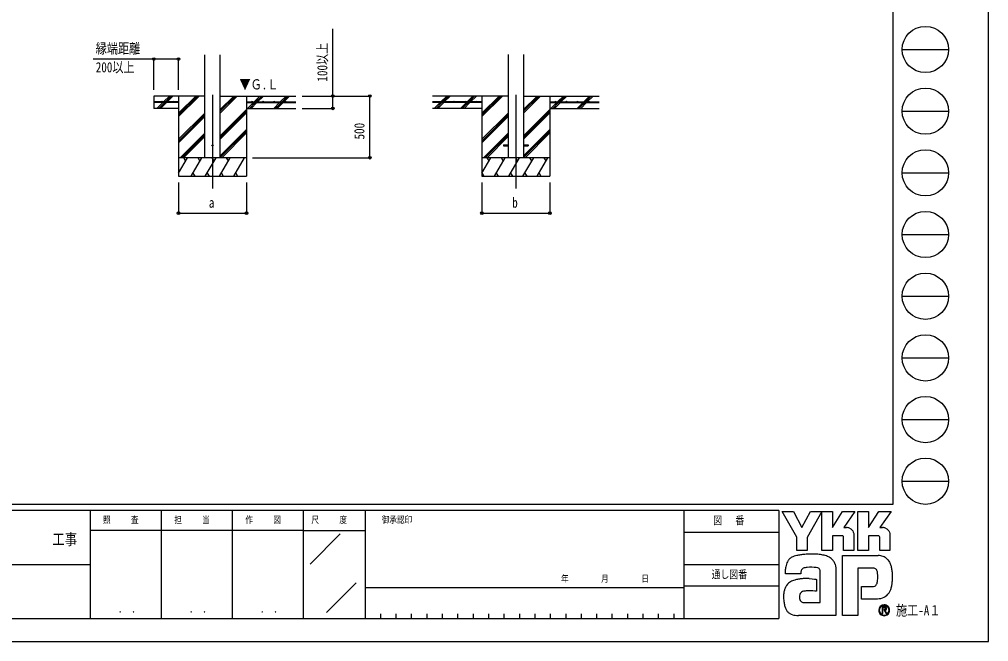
# Model space of a CAD drawing. Units: millimetres, scale not verified. Extents: x -10512 to 10512, y -7425 to 7425.
# Drawn here: x 2664 to 10512, y -7425 to -2381 of the extents above; entities that cross this region are included whole.
import ezdxf
from ezdxf.enums import TextEntityAlignment as Align

# ---------------------------------------------------------------- set-up
doc = ezdxf.new("R2010")
doc.units = ezdxf.units.MM
doc.header["$LTSCALE"] = 30
for name, color, linetype in [('0-3_YKK_12', 2, 'Continuous'), ('0-4_YKK_13', 4, 'Continuous'), ('0-5_YKK_A1', 4, 'Continuous'), ('0-6_YKK_D', 6, 'Continuous'), ('0-7_YKK_ZWAK', 7, 'Continuous')]:
    doc.layers.add(name, color=color, linetype=linetype)
doc.styles.add('ＭＳ ゴシック', font='')
doc.styles.get('ＭＳ ゴシック').set_extended_font_data('MS Gothic')

msp = doc.modelspace()

# ---------------------------------------------------------------- linework, layer by layer
at = {"layer": '0-3_YKK_12'}
for p, q in [((4227.55, -2993.29), (4227.55, -3752.5)), ((6684.55, -2993.29), (6684.55, -3752.5))]:
    msp.add_line(p, q, dxfattribs=at)
at = {"layer": '0-4_YKK_13'}
for p, q in [((6584.55, -3398), (6584.55, -3407)), ((6584.55, -3398), (6622.05, -3398)), ((6584.55, -3407), (6622.05, -3407)), ((6747.05, -3398), (6784.55, -3398)), ((6747.05, -3407), (6784.55, -3407)), ((6784.55, -3398), (6784.55, -3407))]:
    msp.add_line(p, q, dxfattribs=at)
msp.add_circle((4227.55, -3402.5), 5, dxfattribs=at)
at = {"layer": '0-5_YKK_A1'}
for p, q in [((4165.05, -3502.5), (4165.05, -2667.15)), ((4290.05, -3502.5), (4290.05, -2667.15)), ((6622.05, -2666.15), (6622.05, -3502.5)), ((6747.05, -2666.15), (6747.05, -3502.5)), ((3952.55, -3050), (3752.55, -3050)), ((3952.55, -3055), (3752.55, -3055)), ((3780.42, -3101.1), (3826.51, -3055)), ((3793.16, -3102.5), (3840.66, -3055)), ((3807.3, -3102.5), (3854.8, -3055)), ((3831.51, -3050), (3879.01, -3002.5)), ((3845.66, -3050), (3893.16, -3002.5)), ((3859.8, -3050), (3907.3, -3002.5)), ((3952.55, -3002.5), (3952.55, -3652.5)), ((3952.55, -3169.38), (4119.43, -3002.5)), ((3952.55, -3155.24), (4105.29, -3002.5)), ((3952.55, -3141.1), (4091.15, -3002.5)), ((3952.55, -3050), (3952.55, -3055)), ((4290.05, -3140.25), (4427.8, -3002.5)), ((4290.05, -3126.11), (4413.66, -3002.5)), ((4290.05, -3111.96), (4399.51, -3002.5)), ((4290.05, -3002.5), (4902.55, -3002.5)), ((4502.55, -3002.5), (4502.55, -3652.5)), ((4502.55, -3050), (4902.55, -3050)), ((4502.55, -3050), (4502.55, -3055)), ((4502.55, -3055), (4902.55, -3055)), ((4511.65, -3102.5), (4559.15, -3055)), ((4525.79, -3102.5), (4573.29, -3055)), ((4539.93, -3102.5), (4587.43, -3055)), ((4564.15, -3050), (4611.65, -3002.5)), ((4578.29, -3050), (4625.79, -3002.5)), ((4592.43, -3050), (4639.93, -3002.5)), ((4723.78, -3102.5), (4771.28, -3055)), ((4737.92, -3102.5), (4785.42, -3055)), ((4752.06, -3102.5), (4799.56, -3055)), ((4776.28, -3050), (4823.78, -3002.5)), ((4790.42, -3050), (4837.92, -3002.5)), ((4804.56, -3050), (4852.06, -3002.5)), ((6622.05, -3002.5), (6009.55, -3002.5)), ((6409.55, -3050), (6009.55, -3050)), ((6409.55, -3055), (6009.55, -3055)), ((6023.88, -3102.5), (6071.38, -3055)), ((6038.02, -3102.5), (6085.52, -3055)), ((6052.17, -3102.5), (6099.67, -3055)), ((6076.38, -3050), (6123.88, -3002.5)), ((6090.52, -3050), (6092.19, -3048.33)), ((6095.38, -3045.14), (6138.02, -3002.5)), ((6104.67, -3050), (6152.17, -3002.5)), ((6237.42, -3101.1), (6283.51, -3055)), ((6250.16, -3102.5), (6297.66, -3055)), ((6264.3, -3102.5), (6311.8, -3055)), ((6288.51, -3050), (6336.01, -3002.5)), ((6302.66, -3050), (6350.16, -3002.5)), ((6316.8, -3050), (6364.3, -3002.5)), ((6409.55, -3002.5), (6409.55, -3652.5)), ((6409.55, -3169.38), (6576.43, -3002.5)), ((6409.55, -3155.24), (6562.29, -3002.5)), ((6409.55, -3141.1), (6548.15, -3002.5)), ((6409.55, -3050), (6409.55, -3055)), ((6747.05, -3140.25), (6884.8, -3002.5)), ((6747.05, -3126.11), (6870.66, -3002.5)), ((6747.05, -3111.96), (6856.51, -3002.5)), ((6747.05, -3002.5), (7359.55, -3002.5)), ((6959.55, -3002.5), (6959.55, -3652.5)), ((6959.55, -3050), (7359.55, -3050)), ((6959.55, -3050), (6959.55, -3055)), ((6959.55, -3055), (7359.55, -3055)), ((6968.65, -3102.5), (7016.15, -3055)), ((6982.79, -3102.5), (7030.29, -3055)), ((6996.93, -3102.5), (7044.43, -3055)), ((7021.15, -3050), (7068.65, -3002.5)), ((7035.29, -3050), (7082.79, -3002.5)), ((7049.43, -3050), (7096.93, -3002.5)), ((7180.78, -3102.5), (7228.28, -3055)), ((7194.92, -3102.5), (7242.42, -3055)), ((7209.06, -3102.5), (7256.56, -3055)), ((7233.28, -3050), (7280.78, -3002.5)), ((7247.42, -3050), (7294.92, -3002.5)), ((7261.56, -3050), (7309.06, -3002.5)), ((3952.55, -3102.5), (3752.55, -3102.5)), ((4290.05, -3324.09), (4502.55, -3111.6)), ((4290.05, -3338.24), (4502.55, -3125.74)), ((4502.55, -3102.5), (4902.55, -3102.5)), ((6409.55, -3102.5), (6009.55, -3102.5)), ((6747.05, -3324.09), (6959.55, -3111.6)), ((6747.05, -3338.24), (6959.55, -3125.74)), ((6959.55, -3102.5), (7359.55, -3102.5)), ((3952.55, -3353.23), (4165.05, -3140.73)), ((3952.55, -3367.37), (4165.05, -3154.87)), ((3952.55, -3381.51), (4165.05, -3169.01)), ((4290.05, -3352.38), (4502.55, -3139.88)), ((6409.55, -3353.23), (6622.05, -3140.73)), ((6409.55, -3367.37), (6622.05, -3154.87)), ((6409.55, -3381.51), (6622.05, -3169.01)), ((6747.05, -3352.38), (6959.55, -3139.88)), ((4290.05, -3486.22), (4502.55, -3273.73)), ((4290.05, -3500.37), (4502.55, -3287.87)), ((6747.05, -3486.22), (6959.55, -3273.73)), ((6747.05, -3500.37), (6959.55, -3287.87)), ((3965.41, -3502.5), (4165.05, -3302.86)), ((3979.55, -3502.5), (4165.05, -3317)), ((3993.69, -3502.5), (4165.05, -3331.14)), ((4302.06, -3502.5), (4502.55, -3302.01)), ((6422.41, -3502.5), (6622.05, -3302.86)), ((6436.55, -3502.5), (6622.05, -3317)), ((6450.69, -3502.5), (6622.05, -3331.14)), ((6759.06, -3502.5), (6959.55, -3302.01)), ((4502.55, -3502.5), (3952.55, -3502.5)), ((3952.55, -3627.95), (4024.98, -3502.5)), ((4009.98, -3528.48), (3994.98, -3502.5)), ((4053.85, -3652.5), (4140.45, -3502.5)), ((4125.45, -3528.48), (4110.45, -3502.5)), ((4169.32, -3652.5), (4255.92, -3502.5)), ((4240.92, -3528.48), (4225.92, -3502.5)), ((4284.79, -3652.5), (4371.39, -3502.5)), ((4356.39, -3528.48), (4341.39, -3502.5)), ((4400.26, -3652.5), (4486.86, -3502.5)), ((4456.86, -3502.5), (4456.86, -3502.5)), ((6959.55, -3502.5), (6409.55, -3502.5)), ((6409.55, -3627.95), (6481.98, -3502.5)), ((6466.98, -3528.48), (6451.98, -3502.5)), ((6510.85, -3652.5), (6597.45, -3502.5)), ((6582.45, -3528.48), (6567.45, -3502.5)), ((6626.32, -3652.5), (6712.92, -3502.5)), ((6697.92, -3528.48), (6682.92, -3502.5)), ((6741.79, -3652.5), (6828.39, -3502.5)), ((6813.39, -3528.48), (6798.39, -3502.5)), ((6857.26, -3652.5), (6943.86, -3502.5)), ((6928.86, -3528.48), (6913.86, -3502.5)), ((3952.55, -3652.5), (4502.55, -3652.5)), ((4068.84, -3626.52), (4083.84, -3652.5)), ((4184.31, -3626.52), (4199.31, -3652.5)), ((4299.79, -3626.52), (4314.79, -3652.5)), ((4415.26, -3626.52), (4430.25, -3652.5)), ((6409.55, -3652.5), (6959.55, -3652.5)), ((6410.38, -3626.52), (6425.37, -3652.5)), ((6525.84, -3626.52), (6540.84, -3652.5)), ((6641.31, -3626.52), (6656.31, -3652.5)), ((6756.79, -3626.52), (6771.79, -3652.5)), ((6872.26, -3626.52), (6887.25, -3652.5))]:
    msp.add_line(p, q, dxfattribs=at)
msp.add_lwpolyline([(4165.05, -3002.5), (3752.55, -3002.5), (3752.55, -3102.5)], dxfattribs=at)
for centre in [(3817.55, -3047.5), (3907.55, -3047.5), (4547.55, -3047.5), (4637.55, -3047.5), (4727.55, -3047.5), (4817.55, -3047.5), (6094.55, -3047.5), (6184.55, -3047.5), (6274.55, -3047.5), (6364.55, -3047.5), (7004.55, -3047.5), (7094.55, -3047.5), (7184.55, -3047.5), (7274.55, -3047.5)]:
    msp.add_circle(centre, 2.5, dxfattribs=at)
at = {"layer": '0-6_YKK_D'}
for p, q in [((3752.55, -2952.5), (3752.55, -2701.5)), ((3952.55, -2952.5), (3952.55, -2701.5)), ((4952.55, -3002.5), (5503.55, -3002.5)), ((4952.55, -3002.5), (5203.55, -3002.5)), ((5502.55, -3502.5), (5502.55, -3002.5)), ((4952.55, -3102.5), (5203.55, -3102.5)), ((4552.55, -3502.5), (5503.55, -3502.5)), ((3952.55, -3702.5), (3952.55, -3953.5)), ((4502.55, -3702.5), (4502.55, -3953.5)), ((6409.55, -3702.5), (6409.55, -3953.5)), ((6959.55, -3702.5), (6959.55, -3953.5)), ((3952.55, -3952.5), (4502.55, -3952.5)), ((6409.55, -3952.5), (6959.55, -3952.5))]:
    msp.add_line(p, q, dxfattribs=at)
for points in [[(5202.55, -3102.5), (5202.55, -3002.5), (5202.55, -2457.5)], [(3952.55, -2702.5), (3752.55, -2702.5), (3262.05, -2702.5)]]:
    msp.add_lwpolyline(points, dxfattribs=at)
for centre in [(3752.55, -2702.5), (3952.55, -2702.5), (5202.55, -3002.5), (5502.55, -3002.5), (5202.55, -3102.5), (5502.55, -3502.5), (3952.55, -3952.5), (4502.55, -3952.5), (6409.55, -3952.5), (6959.55, -3952.5)]:
    msp.add_circle(centre, 10.62, dxfattribs=at)
at = {"layer": '0-7_YKK_ZWAK'}
for p, q in [((9737.55, 6937.5), (9737.55, -6312.5)), ((9812.55, -2625), (10187.55, -2625)), ((9812.55, -3125), (10187.55, -3125)), ((9812.55, -3625), (10187.55, -3625)), ((9812.55, -4125), (10187.55, -4125)), ((9812.55, -4625), (10187.55, -4625)), ((9812.55, -5125), (10187.55, -5125)), ((9812.55, -5625), (10187.55, -5625)), ((9812.55, -6125), (10187.55, -6125)), ((9737.55, -6312.5), (-9762.45, -6312.5)), ((3237.55, -6362.5), (-12.45, -6362.5)), ((3812.55, -6362.5), (3812.55, -7237.5)), ((4387.55, -6362.5), (4387.55, -7237.5)), ((4962.55, -6362.5), (4962.55, -7237.5)), ((5462.55, -6362.5), (4962.55, -6362.5)), ((8043.8, -6362.5), (5462.55, -6362.5)), ((5462.55, -6362.5), (5462.55, -7237.5)), ((8043.8, -6362.5), (8043.8, -7237.5)), ((8812.55, -6362.5), (8043.8, -6362.5)), ((8812.55, -6362.5), (8812.55, -7237.5)), ((4962.55, -6525), (3237.55, -6525)), ((4962.55, -6525), (5462.55, -6525)), ((5017.76, -6795.73), (5262.59, -6550.9)), ((8043.8, -6537.5), (8812.55, -6537.5)), ((-12.45, -6800), (3237.55, -6800)), ((8043.8, -6800), (8812.55, -6800)), ((5151.68, -7189.97), (5392.23, -6949.42)), ((8812.55, -6975), (8043.8, -6975)), ((5462.55, -6987.5), (8043.8, -6987.5)), ((9697.91, -7139.3), (9697.91, -7139.3)), ((5587.55, -7200), (5587.55, -7237.5)), ((5712.55, -7200), (5712.55, -7237.5)), ((5837.55, -7200), (5837.55, -7237.5)), ((5962.55, -7200), (5962.55, -7237.5)), ((6087.55, -7200), (6087.55, -7237.5)), ((6212.55, -7200), (6212.55, -7237.5)), ((6337.55, -7200), (6337.55, -7237.5)), ((6462.55, -7200), (6462.55, -7237.5)), ((6587.55, -7200), (6587.55, -7237.5)), ((6712.55, -7200), (6712.55, -7237.5)), ((6837.55, -7200), (6837.55, -7237.5)), ((6962.55, -7200), (6962.55, -7237.5)), ((7087.55, -7200), (7087.55, -7237.5)), ((7212.55, -7200), (7212.55, -7237.5)), ((7337.55, -7200), (7337.55, -7237.5)), ((7462.55, -7200), (7462.55, -7237.5)), ((7587.55, -7200), (7587.55, -7237.5)), ((7712.55, -7200), (7712.55, -7237.5)), ((7837.55, -7200), (7837.55, -7237.5)), ((7962.55, -7200), (7962.55, -7237.5)), ((9666.68, -7209.95), (9666.68, -7209.95)), ((-12.45, -7237.5), (3237.55, -7237.5)), ((3237.55, -7237.5), (4962.55, -7237.5)), ((4962.55, -7237.5), (5462.55, -7237.5)), ((5462.55, -7237.5), (8043.8, -7237.5)), ((8043.8, -7237.5), (8812.55, -7237.5))]:
    msp.add_line(p, q, dxfattribs=at)
for points in [[(-10512.5, -7425), (10512.5, -7425), (10512.5, 7425), (-10512.5, 7425)], [(8840.05, -6370), (8932.08, -6370), (9001.18, -6500.25), (9070.1, -6370), (9162.19, -6370), (9044.18, -6579.98), (9044.18, -6685.33), (8960.24, -6685.33), (8960.24, -6577.14)]]:
    msp.add_lwpolyline(points, close=True, dxfattribs=at)
for points in [[(4962.55, -6362.5), (3237.55, -6362.5), (3237.55, -7237.5)], [(9326.37, -6566.52), (9246.92, -6566.52), (9246.92, -6685.24), (9162.29, -6685.24), (9162.29, -6370), (9246.92, -6370), (9246.92, -6498.96), (9330.17, -6370), (9429.6, -6370), (9340.4, -6500.53), (9343.56, -6500.53), (9347.05, -6500.53), (9350.63, -6500.53), (9354.08, -6500.53), (9357.16, -6500.53), (9359.65, -6500.53), (9361.31, -6500.53), (9361.92, -6500.53)], [(9618.78, -6566.52), (9539.42, -6566.52), (9539.42, -6685.33), (9454.74, -6685.33), (9454.74, -6370), (9539.42, -6370), (9539.42, -6498.96), (9622.58, -6370), (9722.01, -6370), (9632.81, -6500.53), (9636, -6500.53), (9639.51, -6500.53), (9643.09, -6500.53), (9646.53, -6500.53), (9649.6, -6500.53), (9652.08, -6500.53), (9653.73, -6500.53), (9654.33, -6500.53)], [(9386.26, -6505.53), (9396.37, -6511.31), (9404.93, -6518.83), (9411.81, -6527.8), (9416.89, -6537.87), (9420.03, -6548.74), (9421.1, -6560.09), (9421.1, -6685.55), (9338.53, -6685.55), (9338.53, -6578.52)], [(9678.7, -6505.53), (9688.84, -6511.31), (9697.44, -6518.83), (9704.35, -6527.8), (9709.46, -6537.87), (9712.62, -6548.74), (9713.7, -6560.09), (9713.7, -6685.33), (9630.93, -6685.33), (9630.93, -6578.52)], [(9572.17, -6828.77), (9452.98, -6828.77), (9452.98, -7212.5), (9328.08, -7212.5), (9328.08, -6726.98), (9618.38, -6726.98)], [(9269.27, -6797.91), (9272.82, -6812.25), (9274.83, -6827.61), (9275.46, -6843.97), (9275.46, -7212.5), (8973.88, -7212.5)], [(9135.97, -6830.31), (9128.18, -6827.25), (9115.73, -6824.67), (9099.85, -6822.75), (9081.77, -6821.74), (9062.71, -6821.82), (9043.91, -6823.21)], [(9696.78, -6761.28), (9704.93, -6771.56), (9711.03, -6781.52), (9715.29, -6790.54)], [(9011.99, -6830.78), (9006.18, -6834.05), (9001.65, -6838.04), (8998.22, -6842.71), (8995.73, -6847.99), (8994.01, -6853.83), (8992.9, -6860.17), (8992.23, -6866.97), (8991.82, -6874.17), (8866.86, -6874.47), (8867.23, -6857.38), (8867.92, -6838.18)], [(9059.87, -6913.82), (9083.52, -6915.38), (9102.11, -6917.46), (9114.28, -6919.42), (9118.63, -6920.58), (9118.63, -7016.18), (9104.81, -7014.72), (9089.64, -7013.9), (9074.12, -7013.58), (9059.22, -7013.63), (9045.92, -7013.91), (9035.21, -7014.27), (9028.06, -7014.59), (9025.46, -7014.73), (9014.66, -7016.71), (9005.34, -7019.8), (8997.51, -7024.03), (8991.17, -7029.42), (8986.32, -7035.99), (8982.96, -7043.76), (8981.09, -7052.75), (8980.71, -7062.98), (8981.91, -7074.22), (8984.29, -7083.52), (8987.73, -7091.04), (8992.07, -7096.97), (8997.15, -7101.49), (9002.83, -7104.76), (9008.97, -7106.98), (9015.4, -7108.31), (9148.16, -7108.31), (9148.16, -6862.68), (9148.19, -6857.81), (9147.94, -6853.05), (9147.32, -6848.47), (9146.25, -6844.12), (9144.66, -6840.06), (9142.46, -6836.37), (9139.59, -6833.1), (9135.97, -6830.31)], [(9614.57, -6902.49), (9614.41, -6886.58), (9613.65, -6872.24), (9611.86, -6859.66), (9608.59, -6848.98)], [(9686.41, -7052.43), (9674.87, -7061.39), (9662.86, -7068.44), (9650.46, -7073.7), (9637.75, -7077.3), (9624.84, -7079.36), (9611.8, -7080.02), (9483.4, -7080.02), (9483.4, -6979.16), (9555.8, -6979.16), (9569.15, -6978.97), (9580.89, -6977.83), (9590.97, -6974.88)], [(9686.52, -7156.49), (9686.45, -7155.03), (9686.27, -7153.62), (9685.97, -7152.26), (9685.55, -7150.97), (9685.01, -7149.75), (9684.35, -7148.59), (9683.58, -7147.52), (9682.7, -7146.53), (9681.54, -7145.51), (9680.26, -7144.62), (9678.85, -7143.86), (9677.33, -7143.23), (9675.7, -7142.74), (9673.96, -7142.39), (9672.12, -7142.18), (9670.19, -7142.11), (9651.25, -7142.11), (9651.25, -7197.85), (9656.97, -7197.85), (9656.97, -7147.79), (9670.19, -7147.79), (9671.56, -7147.84), (9672.84, -7147.97), (9674.04, -7148.19), (9675.16, -7148.5), (9676.18, -7148.89), (9677.11, -7149.36), (9677.94, -7149.92), (9678.66, -7150.56)], [(9680.9, -7156.49), (9680.55, -7159.17), (9679.59, -7161.28), (9678.15, -7162.89), (9676.37, -7164.06), (9674.36, -7164.86), (9672.26, -7165.35), (9670.21, -7165.6), (9668.32, -7165.67), (9663.36, -7165.67), (9665.86, -7169.92), (9682.23, -7198.04), (9688.78, -7198.04), (9673, -7170.98), (9674.48, -7170.68), (9675.89, -7170.31), (9677.23, -7169.86), (9678.49, -7169.33), (9679.67, -7168.72), (9680.77, -7168.04), (9681.78, -7167.28), (9682.7, -7166.44)]]:
    msp.add_lwpolyline(points, dxfattribs=at)
for centre in [(10000.05, -2625), (10000.05, -3125), (10000.05, -3625), (10000.05, -4125), (10000.05, -4625), (10000.05, -5125), (10000.05, -5625), (10000.05, -6125)]:
    msp.add_circle(centre, 187.5, dxfattribs=at)
for centre, radius, start, end in [((9362.04, -6562.97), 62.44, 78.26798, 90.11215), ((9362.93, -6558.43), 57.81, 66.19963, 78.22058), ((9654.45, -6563.08), 62.55, 78.27851, 90.10826), ((9655.31, -6558.7), 58.09, 66.2483, 78.23226), ((9326.81, -6578.23), 11.72, 358.57817, 92.1683), ((9619.27, -6578.18), 11.67, 358.29941, 92.43455), ((8962.33, -6820.02), 90.45, 122.60463, 137.83438), ((8974.29, -6839.36), 113.2, 108.37421, 122.42809), ((8993.23, -6906.73), 183.13, 100.93159, 107.35499), ((9055.13, -7207.04), 489.75, 97.86054, 101.37938), ((9084.19, -7408.95), 693.73, 94.90201, 97.9576), ((9086.17, -7425.11), 710, 91.6169, 94.94971), ((9083.42, -7310.15), 595.01, 87.51794, 91.66439), ((9091.15, -7144.44), 429.12, 81.92631, 87.59083), ((9113.97, -6988.08), 271.1, 73.67137, 82.05943), ((9147.82, -6874.79), 152.88, 60.60528, 73.9085), ((9161.67, -6847.16), 122.01, 52.17347, 59.90542), ((9613.64, -6860.53), 133.64, 78.73198, 87.96551), ((9617.56, -6840.49), 113.22, 69.03034, 78.69541), ((9621.21, -6830.75), 102.82, 59.39484, 68.9885), ((9622.9, -6827.78), 99.4, 50.3012, 59.3616), ((9094.51, -6851.15), 226.96, 171.55622, 176.72493), ((9017.6, -6839.67), 149.2, 163.48385, 171.57982), ((8979.01, -6828.22), 108.95, 152.2125, 163.4865), ((8962.34, -6819.6), 90.18, 138.03852, 152.12015), ((9044.98, -6909.07), 84.96, 102.4979, 112.84632), ((9061.41, -6979.98), 157.75, 96.37207, 102.75341), ((9174.06, -6831.12), 101.74, 43.55042, 52.14561), ((9180.89, -6824.52), 92.24, 34.48659, 43.50182), ((9180.94, -6824.38), 92.12, 25.58915, 34.43128), ((9172.74, -6828.22), 101.17, 17.43089, 25.54591), ((9622.28, -6828.48), 100.33, 42.05209, 50.28551), ((9572.73, -6857.03), 157.3, 14.76267, 25.00486), ((9476.25, -6883.32), 257.3, 7.9139, 14.95041), ((9572.85, -6890.03), 61.26, 77.94572, 90.63794), ((9578.18, -6865.04), 35.72, 60.20991, 77.92418), ((9581.63, -6858.55), 28.37, 39.8078, 59.75378), ((9576.78, -6862.26), 34.47, 22.65544, 39.38165), ((9330.51, -6903.94), 284.06, 355.2339, 0.29193), ((9379.89, -6897.34), 354.67, 2.54376, 8.01251), ((9324.66, -6900.24), 409.98, 357.76419, 2.60674), ((8981.14, -7040.72), 127.26, 153.89178, 164.94341), ((8962.32, -7031.67), 106.37, 142.04688, 153.80771), ((8958.69, -7029.07), 101.91, 130.60221, 141.94427), ((8964.69, -7036.28), 111.29, 120.60724, 130.53081), ((8976.54, -7056.43), 134.67, 112.58838, 120.58162), ((8992.48, -7094.75), 176.17, 106.61303, 112.59024), ((9017.56, -7179.03), 264.11, 99.87193, 106.59825), ((9031.61, -7258.18), 344.49, 94.78469, 99.91711), ((9038.45, -7336.93), 423.53, 90.80099, 94.81812), ((9039.49, -7395.56), 482.18, 87.57779, 90.82714), ((9579.3, -6948.57), 28.78, 293.91672, 314.09376), ((9575.37, -6945.11), 34, 314.78099, 333.92928), ((9550.12, -6932.85), 62.07, 334.00676, 347.34989), ((9481.24, -6916.9), 132.77, 347.14308, 355.40008), ((9533.51, -6937.79), 197.44, 339.22498, 347.31457), ((9422.87, -6911.98), 311.04, 347.15166, 352.97565), ((9340.42, -6901.25), 394.19, 352.8937, 357.82206), ((9095.33, -7058.72), 243.22, 174.55588, 182.47272), ((9022.45, -7051.74), 170.01, 164.97537, 174.56739), ((9603.07, -6958.47), 125.59, 311.57033, 318.66243), ((9588.53, -6945.72), 144.93, 318.67367, 325.29112), ((9625.9, -6973.56), 98.37, 326.23251, 339.61931), ((9231.24, -7056.58), 379.12, 181.90948, 187.89042), ((9071.73, -7079.01), 218.04, 187.80471, 196.36971), ((8987.51, -7103.89), 130.22, 196.3102, 208.20993), ((9666.75, -7170.47), 44.1, 90.09157, 179.92363), ((9666.48, -7170.33), 39.22, 134.8007, 180.12175), ((9666.59, -7170.11), 39.14, 89.86602, 135.149), ((9666.75, -7170.39), 44.02, 44.93442, 90.08536), ((9666.76, -7170.41), 39.44, 45.03108, 90.11509), ((9667.1, -7170.25), 43.68, 359.78949, 45.13288), ((8950.84, -7123.41), 88.68, 208.29777, 223.35561), ((8942.57, -7130.69), 77.67, 223.64205, 239.63663), ((8949.43, -7118.2), 91.91, 239.8785, 253.65355), ((8962, -7075.02), 136.89, 253.69102, 263.74909), ((8972.65, -6980.24), 232.26, 263.68487, 270.30455), ((9666.49, -7170.52), 43.83, 179.86065, 225.14399), ((9666.32, -7170.58), 39.06, 179.75513, 225.29722), ((9666.7, -7170.53), 43.98, 224.94536, 269.98445), ((9666.61, -7170.94), 39.01, 224.62822, 270.10973), ((9666.62, -7170.35), 39.6, 270.09072, 359.90926), ((9666.69, -7170.31), 44.2, 269.98802, 314.93777), ((9672.52, -7156.26), 8.38, 358.3894, 42.86139), ((9672.69, -7156.89), 13.84, 316.37674, 1.6565), ((9666.79, -7170.42), 39.43, 0.00643, 45.07115), ((9666.99, -7170.6), 43.78, 314.92572, 0.23508)]:
    msp.add_arc(centre, radius, start, end, dxfattribs=at)

# ---------------------------------------------------------------- texts
at = {"layer": '0-5_YKK_A1', "style": 'ＭＳ ゴシック', "width": 0.8}
msp.add_text('▼Ｇ.Ｌ', height=82.48, dxfattribs=at).set_placement((4445.83, -2973.45), align=Align.BOTTOM_LEFT)
at = {"layer": '0-6_YKK_D', "style": 'ＭＳ ゴシック', "width": 0.8}
for s, p in [('縁端距離', (3282.05, -2682.5)), ('200以上', (3282.05, -2835)), ('a', (4197.55, -3932.5)), ('b', (6654.55, -3932.5))]:
    msp.add_text(s, height=82.48, dxfattribs=at).set_placement(p, align=Align.BOTTOM_LEFT)
for s, p in [('100以上', (5182.55, -2885.5)), ('500', (5482.55, -3354.5))]:
    msp.add_text(s, height=82.48, rotation=90, dxfattribs=at).set_placement(p, align=Align.BOTTOM_LEFT)
at = {"layer": '0-7_YKK_ZWAK', "style": 'ＭＳ ゴシック', "width": 0.8}
for s, height, p in [('照     査', 54.99, (3341.05, -6481.25)), ('担     当', 54.99, (3918.05, -6481.25)), ('作     図', 54.99, (4493.05, -6481.25)), ('尺     度', 54.99, (5028.55, -6481.25)), ('御承認印', 54.99, (5597.85, -6481.25)), ('図\u3000 番', 64.15, (8283.51, -6493.75)), ('工事', 91.64, (2930.83, -6668.66)), ('年        月        日', 54.99, (7049.77, -6958.04)), ('通し図番', 64.15, (8269.51, -6931.25)), ('施工-A１', 82.48, (9762.55, -7237.5)), ('． ．', 64.79, (3462.5, -7210.88)), ('． ．', 64.79, (4037.5, -7210.88)), ('． ．', 64.79, (4612.5, -7210.88))]:
    msp.add_text(s, height=height, dxfattribs=at).set_placement(p, align=Align.BOTTOM_LEFT)

doc.saveas('drawing.dxf')
